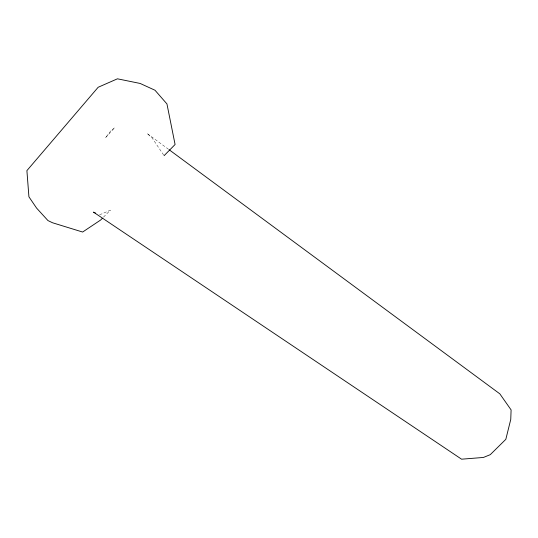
<?xml version="1.0" encoding="UTF-8"?>
<svg xmlns="http://www.w3.org/2000/svg" width="538" height="538" viewBox="0 0 538 538"><rect width="100%" height="100%" fill="white"/><g stroke="black" fill="none" stroke-linecap="round" stroke-linejoin="round"><path stroke-width="0.4" stroke-dasharray="2.69 2.02" d="M103.518 217.117L110.384 210.17L99.382 214.924M168.562 149.315L146.928 133.35L152.012 137.802L163.619 154.998M110.794 130.889L105.273 138.044L114.715 127.634L110.794 130.889"/><path stroke-width="0.81" d="M164.083 155.69L175.085 144.493L166.948 103.935L154.991 90.236L140.156 83.457L117.439 78.81L98.158 87.27L26.9 170.627L28.924 196.814L36.577 208.085L47.963 220.573L52.59 222.786L82.63 232.039L100.66 220.008L102.375 218.273M95.603 213.129L93.498 212.133L461.57 459.19L483.413 457.455L490.266 454.671L505.821 439.338L510.757 419.425L511.1 409.902L499.829 393.836L169.241 149.813"/></g></svg>
